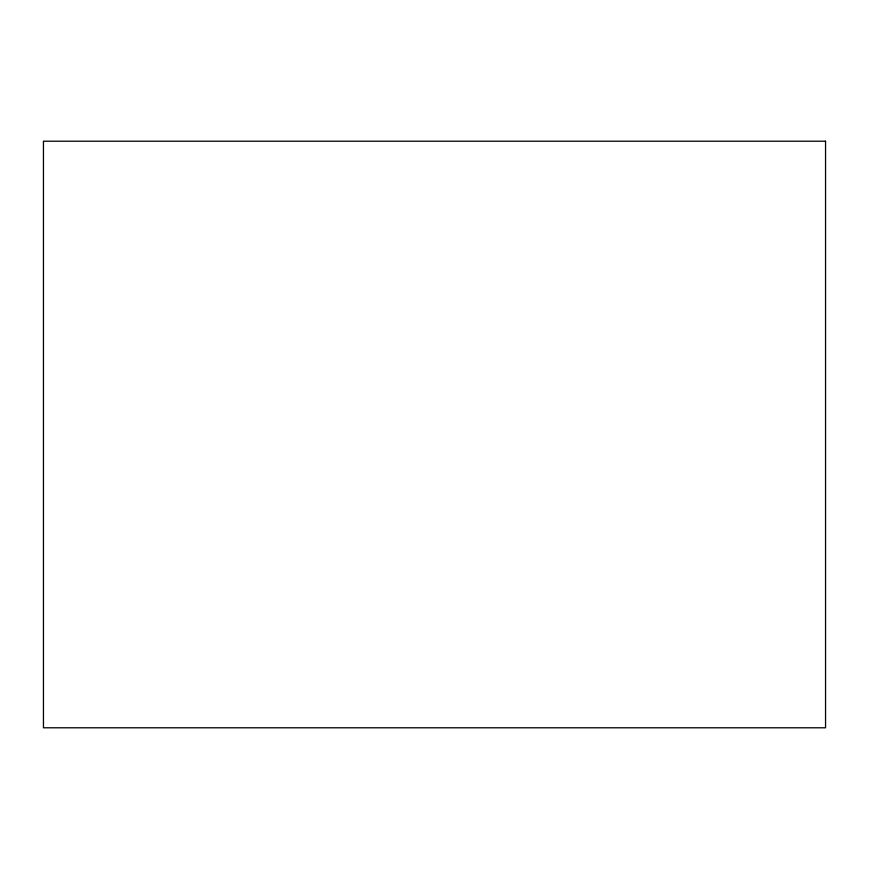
<?xml version="1.0" encoding="UTF-8"?>
<svg xmlns="http://www.w3.org/2000/svg" width="869" height="869" viewBox="0 0 869 869"><rect width="100%" height="100%" fill="white"/><g stroke="black" fill="none" stroke-linecap="round" stroke-linejoin="round"><path stroke-width="1.3" d="M825.55 141.213L43.45 141.213L43.45 727.787L825.55 727.787L825.55 141.213"/></g></svg>
